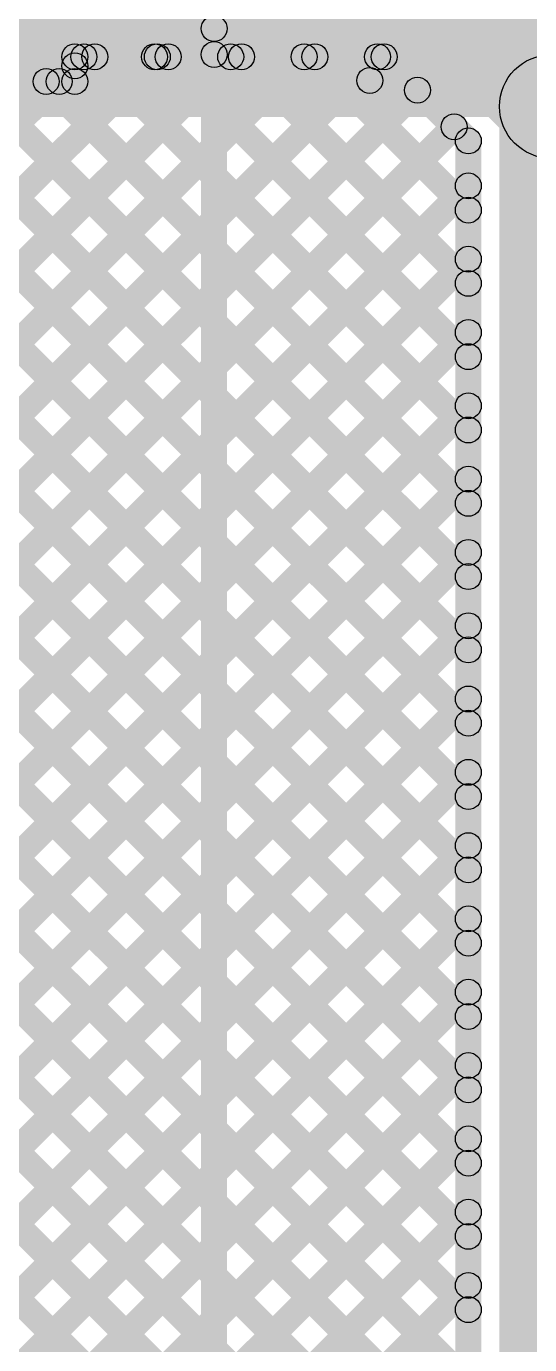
# Model space of a CAD drawing. Header units: millimetres. Extents: x -0.22 to 4.11, y -0.25 to 2.01.
# Drawn here: x 0.641 to 0.835, y 0.747 to 1.256 of the extents above; entities that cross this region are included whole.
import ezdxf

# ---------------------------------------------------------------- set-up
doc = ezdxf.new("R2010")
doc.units = ezdxf.units.MM
doc.header["$MEASUREMENT"] = 0
for name, color, linetype in [('BottomLayer', 5, 'Continuous'), ('Mechanical1', 6, 'Continuous'), ('TopLayer', 1, 'Continuous'), ('TopPaste', 8, 'Continuous'), ('TopSolder', 216, 'Continuous')]:
    doc.layers.add(name, color=color, linetype=linetype)

# ---------------------------------------------------------------- blocks, each defined once
blk = doc.blocks.new('TS_1103S_C_C_2')
at = {"layer": 'TopLayer'}
blk.add_hatch(color=1, dxfattribs=at).paths.add_polyline_path([(-0.35433, 0.12795), (-0.23622, 0.12795), (-0.23622, 0.0689), (-0.35433, 0.0689)])
at = {"layer": 'TopPaste'}
blk.add_hatch(color=8, dxfattribs=at).paths.add_polyline_path([(-0.35433, 0.12795), (-0.23622, 0.12795), (-0.23622, 0.0689), (-0.35433, 0.0689)])
at = {"layer": 'TopSolder'}
blk.add_hatch(color=216, dxfattribs=at).paths.add_polyline_path([(-0.35833, 0.13195), (-0.23222, 0.13195), (-0.23222, 0.0649), (-0.35833, 0.0649)])

msp = doc.modelspace()

# ---------------------------------------------------------------- hatches: boundary and pattern name
at = {"layer": 'BottomLayer'}
msp.add_hatch(color=5, dxfattribs=at).paths.add_polyline_path([(0.52053, 1.221), (1.47253, 1.221), (1.47253, 1.44549), (0.52053, 1.44549)])
at = {"layer": 'Mechanical1'}
for points in [[(0.71853, 0.11143), (0.70853, 0.11143), (0.70853, 1.60734), (0.71853, 1.60734)], [(0.71853, 1.24513), (0.70853, 1.24513), (0.70853, 1.59234), (0.71853, 1.59234)], [(0.71511, 1.25038), (0.71195, 1.25987), (0.77195, 1.27987), (0.77511, 1.27038)], [(0.71195, 1.25038), (0.71511, 1.25987), (0.77511, 1.23987), (0.77195, 1.23038)], [(0.71353, 1.25013), (0.71353, 1.26013), (1.60256, 1.26013), (1.60256, 1.25013)]]:
    msp.add_hatch(color=6, dxfattribs=at).paths.add_polyline_path(points)
h = msp.add_hatch(color=6, dxfattribs=at)
edge = h.paths.add_edge_path()
edge.add_arc((0.71353, 1.25513), 0.005, 0, 360)
h = msp.add_hatch(color=6, dxfattribs=at)
edge = h.paths.add_edge_path()
edge.add_arc((0.71353, 1.25513), 0.005, 0, 360)
h = msp.add_hatch(color=6, dxfattribs=at)
edge = h.paths.add_edge_path()
edge.add_arc((0.71353, 1.25513), 0.005, 0, 360)
h = msp.add_hatch(color=6, dxfattribs=at)
edge = h.paths.add_edge_path()
edge.add_arc((0.71353, 1.24513), 0.005, 0, 360)
h = msp.add_hatch(color=6, dxfattribs=at)
edge = h.paths.add_edge_path()
edge.add_arc((0.77353, 1.23513), 0.005, 0, 360)
at = {"layer": 'TopLayer'}
for points in [[(0.045, 1.69002), (0.05207, 1.69709), (0.81507, 0.9341), (0.808, 0.92703)], [(0.045, 1.69002), (0.05207, 1.69709), (0.81507, 0.9341), (0.808, 0.92703)], [(0.02738, 1.67936), (0.03445, 1.68643), (0.81507, 0.90581), (0.808, 0.89874)], [(0.02738, 1.67936), (0.03445, 1.68643), (0.81507, 0.90581), (0.808, 0.89874)], [(0.007, 1.67146), (0.01407, 1.67853), (0.81507, 0.87753), (0.808, 0.87046)], [(0.007, 1.67146), (0.01407, 1.67853), (0.81507, 0.87753), (0.808, 0.87046)], [(0.007, 1.64317), (0.01407, 1.65024), (0.81507, 0.84924), (0.808, 0.84217)], [(0.007, 1.64317), (0.01407, 1.65024), (0.81507, 0.84924), (0.808, 0.84217)], [(0.007, 1.61489), (0.01407, 1.62196), (0.81507, 0.82096), (0.808, 0.81389)], [(0.007, 1.61489), (0.01407, 1.62196), (0.81507, 0.82096), (0.808, 0.81389)], [(0.007, 1.58661), (0.01407, 1.59368), (0.81507, 0.79268), (0.808, 0.78561)], [(0.007, 1.58661), (0.01407, 1.59368), (0.81507, 0.79268), (0.808, 0.78561)], [(0.06578, 1.49954), (0.07285, 1.50661), (0.81507, 0.76439), (0.808, 0.75732)], [(0.06578, 1.49954), (0.07285, 1.50661), (0.81507, 0.76439), (0.808, 0.75732)], [(0.06578, 1.47126), (0.07285, 1.47833), (0.81507, 0.73611), (0.808, 0.72904)], [(0.06578, 1.47126), (0.07285, 1.47833), (0.81507, 0.73611), (0.808, 0.72904)], [(0.06578, 1.44297), (0.07285, 1.45004), (0.81507, 0.70782), (0.808, 0.70075)], [(0.06578, 1.44297), (0.07285, 1.45004), (0.81507, 0.70782), (0.808, 0.70075)], [(0.02412, 1.42806), (0.03119, 1.43514), (0.81507, 0.65125), (0.808, 0.64418)], [(0.02412, 1.42806), (0.03119, 1.43514), (0.81507, 0.65125), (0.808, 0.64418)], [(0.0524, 1.42806), (0.05947, 1.43514), (0.81507, 0.67954), (0.808, 0.67247)], [(0.0524, 1.42806), (0.05947, 1.43514), (0.81507, 0.67954), (0.808, 0.67247)], [(0.007, 1.4169), (0.01407, 1.42397), (0.81507, 0.62297), (0.808, 0.6159)], [(0.007, 1.4169), (0.01407, 1.42397), (0.81507, 0.62297), (0.808, 0.6159)], [(0.007, 1.38861), (0.01407, 1.39569), (0.81507, 0.59469), (0.808, 0.58761)], [(0.007, 1.38861), (0.01407, 1.39569), (0.81507, 0.59469), (0.808, 0.58761)], [(0.77817, 1.26213), (0.80645, 1.29042), (0.85767, 1.2392), (0.82939, 1.21091)], [(0.01407, 0.55963), (0.007, 0.5667), (0.68811, 1.24781), (0.69518, 1.24074)], [(0.01407, 0.53134), (0.007, 0.53842), (0.71639, 1.24781), (0.72347, 1.24074)], [(0.01407, 0.55963), (0.007, 0.5667), (0.68811, 1.24781), (0.69518, 1.24074)], [(0.01407, 0.53134), (0.007, 0.53842), (0.71639, 1.24781), (0.72347, 1.24074)], [(0.02055, 0.50954), (0.01348, 0.51662), (0.74468, 1.24781), (0.75175, 1.24074)], [(0.02055, 0.50954), (0.01348, 0.51662), (0.74468, 1.24781), (0.75175, 1.24074)], [(0.04884, 0.50954), (0.04177, 0.51662), (0.77296, 1.24781), (0.78003, 1.24074)], [(0.04884, 0.50954), (0.04177, 0.51662), (0.77296, 1.24781), (0.78003, 1.24074)], [(0.6634, 1.23724), (0.65633, 1.24431), (0.65983, 1.24781), (0.6669, 1.24074)], [(0.6634, 1.23724), (0.65633, 1.24431), (0.65983, 1.24781), (0.6669, 1.24074)], [(0.65986, 1.23928), (0.65986, 1.24928), (0.69056, 1.24928), (0.69056, 1.23928)], [(0.65986, 1.23928), (0.65986, 1.24928), (0.69056, 1.24928), (0.69056, 1.23928)], [(0.66399, 1.24074), (0.67106, 1.24781), (0.81507, 1.1038), (0.808, 1.09673)], [(0.66399, 1.24074), (0.67106, 1.24781), (0.81507, 1.1038), (0.808, 1.09673)], [(0.69056, 1.23928), (0.69056, 1.24928), (0.77906, 1.24928), (0.77906, 1.23928)], [(0.69056, 1.23928), (0.69056, 1.24928), (0.77906, 1.24928), (0.77906, 1.23928)], [(0.69227, 1.24074), (0.69934, 1.24781), (0.81507, 1.13209), (0.808, 1.12502)], [(0.69227, 1.24074), (0.69934, 1.24781), (0.81507, 1.13209), (0.808, 1.12502)], [(0.72056, 1.24074), (0.72763, 1.24781), (0.81507, 1.16037), (0.808, 1.1533)], [(0.72056, 1.24074), (0.72763, 1.24781), (0.81507, 1.16037), (0.808, 1.1533)], [(0.74884, 1.24074), (0.75591, 1.24781), (0.81507, 1.18866), (0.808, 1.18159)], [(0.74884, 1.24074), (0.75591, 1.24781), (0.81507, 1.18866), (0.808, 1.18159)], [(0.77552, 1.24074), (0.78259, 1.24781), (0.81507, 1.21534), (0.808, 1.20827)], [(0.77552, 1.24074), (0.78259, 1.24781), (0.81507, 1.21534), (0.808, 1.20827)], [(0.65737, 1.23121), (0.6503, 1.23828), (0.65633, 1.24431), (0.6634, 1.23724)], [(0.65737, 1.23121), (0.6503, 1.23828), (0.65633, 1.24431), (0.6634, 1.23724)], [(0.66486, 1.23475), (0.65486, 1.23475), (0.65486, 1.24428), (0.66486, 1.24428)], [(0.66486, 1.23475), (0.65486, 1.23475), (0.65486, 1.24428), (0.66486, 1.24428)], [(0.01407, 0.58791), (0.007, 0.59498), (0.6503, 1.23828), (0.65737, 1.23121)], [(0.01407, 0.58791), (0.007, 0.59498), (0.6503, 1.23828), (0.65737, 1.23121)], [(0.51775, 1.22975), (0.51775, 1.23975), (0.65986, 1.23975), (0.65986, 1.22975)], [(0.51775, 1.22975), (0.51775, 1.23975), (0.65986, 1.23975), (0.65986, 1.22975)], [(0.53209, 1.23121), (0.53917, 1.23828), (0.81507, 0.96238), (0.808, 0.95531)], [(0.53209, 1.23121), (0.53917, 1.23828), (0.81507, 0.96238), (0.808, 0.95531)], [(0.56038, 1.23121), (0.56745, 1.23828), (0.81507, 0.99067), (0.808, 0.9836)], [(0.56038, 1.23121), (0.56745, 1.23828), (0.81507, 0.99067), (0.808, 0.9836)], [(0.58866, 1.23121), (0.59573, 1.23828), (0.81507, 1.01895), (0.808, 1.01188)], [(0.58866, 1.23121), (0.59573, 1.23828), (0.81507, 1.01895), (0.808, 1.01188)], [(0.61695, 1.23121), (0.62402, 1.23828), (0.81507, 1.04723), (0.808, 1.04016)], [(0.61695, 1.23121), (0.62402, 1.23828), (0.81507, 1.04723), (0.808, 1.04016)], [(0.64523, 1.23121), (0.6523, 1.23828), (0.81507, 1.07552), (0.808, 1.06845)], [(0.64523, 1.23121), (0.6523, 1.23828), (0.81507, 1.07552), (0.808, 1.06845)], [(0.07285, 0.50527), (0.06578, 0.51234), (0.78838, 1.23495), (0.79546, 1.22788)], [(0.07285, 0.50527), (0.06578, 0.51234), (0.78838, 1.23495), (0.79546, 1.22788)], [(0.07285, 0.47699), (0.06578, 0.48406), (0.80253, 1.22081), (0.8096, 1.21374)], [(0.07285, 0.47699), (0.06578, 0.48406), (0.80253, 1.22081), (0.8096, 1.21374)], [(0.86353, 0.32371), (0.82353, 0.32371), (0.82353, 1.22506), (0.86353, 1.22506)], [(0.81653, 0.33696), (0.80653, 0.33696), (0.80653, 1.2118), (0.81653, 1.2118)], [(0.81653, 0.33696), (0.80653, 0.33696), (0.80653, 1.2118), (0.81653, 1.2118)], [(0.07285, 0.4487), (0.06578, 0.45577), (0.808, 1.19799), (0.81507, 1.19092)], [(0.07285, 0.4487), (0.06578, 0.45577), (0.808, 1.19799), (0.81507, 1.19092)], [(0.01407, 0.36164), (0.007, 0.36871), (0.808, 1.16971), (0.81507, 1.16264)], [(0.01407, 0.36164), (0.007, 0.36871), (0.808, 1.16971), (0.81507, 1.16264)], [(0.01407, 0.33335), (0.007, 0.34043), (0.808, 1.14143), (0.81507, 1.13435)], [(0.01407, 0.33335), (0.007, 0.34043), (0.808, 1.14143), (0.81507, 1.13435)], [(0.02169, 0.31269), (0.01462, 0.31977), (0.808, 1.11314), (0.81507, 1.10607)], [(0.02169, 0.31269), (0.01462, 0.31977), (0.808, 1.11314), (0.81507, 1.10607)], [(0.04998, 0.31269), (0.04291, 0.31977), (0.808, 1.08486), (0.81507, 1.07779)], [(0.04998, 0.31269), (0.04291, 0.31977), (0.808, 1.08486), (0.81507, 1.07779)], [(0.07285, 0.30728), (0.06578, 0.31435), (0.808, 1.05657), (0.81507, 1.0495)], [(0.07285, 0.30728), (0.06578, 0.31435), (0.808, 1.05657), (0.81507, 1.0495)], [(0.07285, 0.279), (0.06578, 0.28607), (0.808, 1.02829), (0.81507, 1.02122)], [(0.07285, 0.279), (0.06578, 0.28607), (0.808, 1.02829), (0.81507, 1.02122)], [(0.07285, 0.25071), (0.06578, 0.25778), (0.808, 1), (0.81507, 0.99293)], [(0.07285, 0.25071), (0.06578, 0.25778), (0.808, 1), (0.81507, 0.99293)], [(0.01407, 0.16365), (0.007, 0.17072), (0.808, 0.97172), (0.81507, 0.96465)], [(0.01407, 0.16365), (0.007, 0.17072), (0.808, 0.97172), (0.81507, 0.96465)], [(0.01407, 0.13536), (0.007, 0.14244), (0.808, 0.94344), (0.81507, 0.93636)], [(0.01407, 0.13536), (0.007, 0.14244), (0.808, 0.94344), (0.81507, 0.93636)], [(0.01407, 0.10708), (0.007, 0.11415), (0.808, 0.91515), (0.81507, 0.90808)], [(0.01407, 0.10708), (0.007, 0.11415), (0.808, 0.91515), (0.81507, 0.90808)], [(0.01759, 0.08232), (0.01052, 0.08939), (0.808, 0.88687), (0.81507, 0.8798)], [(0.01759, 0.08232), (0.01052, 0.08939), (0.808, 0.88687), (0.81507, 0.8798)], [(0.03932, 0.07576), (0.03225, 0.08283), (0.808, 0.85858), (0.81507, 0.85151)], [(0.03932, 0.07576), (0.03225, 0.08283), (0.808, 0.85858), (0.81507, 0.85151)], [(0.05697, 0.06512), (0.04989, 0.0722), (0.808, 0.8303), (0.81507, 0.82323)], [(0.05697, 0.06512), (0.04989, 0.0722), (0.808, 0.8303), (0.81507, 0.82323)], [(0.05697, 0.06512), (0.04989, 0.0722), (0.808, 0.8303), (0.81507, 0.82323)], [(0.05697, 0.06512), (0.04989, 0.0722), (0.808, 0.8303), (0.81507, 0.82323)], [(0.52967, 0.50954), (0.5226, 0.51662), (0.808, 0.80201), (0.81507, 0.79494)], [(0.52967, 0.50954), (0.5226, 0.51662), (0.808, 0.80201), (0.81507, 0.79494)], [(0.55795, 0.50954), (0.55088, 0.51662), (0.808, 0.77373), (0.81507, 0.76666)], [(0.55795, 0.50954), (0.55088, 0.51662), (0.808, 0.77373), (0.81507, 0.76666)]]:
    msp.add_hatch(color=1, dxfattribs=at).paths.add_polyline_path(points)
h = msp.add_hatch(color=1, dxfattribs=at)
edge = h.paths.add_edge_path()
edge.add_arc((0.65986, 1.24428), 0.005, 0, 360)
h = msp.add_hatch(color=1, dxfattribs=at)
edge = h.paths.add_edge_path()
edge.add_arc((0.65986, 1.24428), 0.005, 0, 360)
h = msp.add_hatch(color=1, dxfattribs=at)
edge = h.paths.add_edge_path()
edge.add_arc((0.65986, 1.24428), 0.005, 0, 360)
h = msp.add_hatch(color=1, dxfattribs=at)
edge = h.paths.add_edge_path()
edge.add_arc((0.65986, 1.24428), 0.005, 0, 360)
h = msp.add_hatch(color=1, dxfattribs=at)
edge = h.paths.add_edge_path()
edge.add_arc((0.66336, 1.24428), 0.005, 0, 360)
h = msp.add_hatch(color=1, dxfattribs=at)
edge = h.paths.add_edge_path()
edge.add_arc((0.66336, 1.24428), 0.005, 0, 360)
h = msp.add_hatch(color=1, dxfattribs=at)
edge = h.paths.add_edge_path()
edge.add_arc((0.66752, 1.24428), 0.005, 0, 360)
h = msp.add_hatch(color=1, dxfattribs=at)
edge = h.paths.add_edge_path()
edge.add_arc((0.66752, 1.24428), 0.005, 0, 360)
h = msp.add_hatch(color=1, dxfattribs=at)
edge = h.paths.add_edge_path()
edge.add_arc((0.69056, 1.24428), 0.005, 0, 360)
h = msp.add_hatch(color=1, dxfattribs=at)
edge = h.paths.add_edge_path()
edge.add_arc((0.69056, 1.24428), 0.005, 0, 360)
h = msp.add_hatch(color=1, dxfattribs=at)
edge = h.paths.add_edge_path()
edge.add_arc((0.69056, 1.24428), 0.005, 0, 360)
h = msp.add_hatch(color=1, dxfattribs=at)
edge = h.paths.add_edge_path()
edge.add_arc((0.69056, 1.24428), 0.005, 0, 360)
h = msp.add_hatch(color=1, dxfattribs=at)
edge = h.paths.add_edge_path()
edge.add_arc((0.69165, 1.24428), 0.005, 0, 360)
h = msp.add_hatch(color=1, dxfattribs=at)
edge = h.paths.add_edge_path()
edge.add_arc((0.69165, 1.24428), 0.005, 0, 360)
h = msp.add_hatch(color=1, dxfattribs=at)
edge = h.paths.add_edge_path()
edge.add_arc((0.69581, 1.24428), 0.005, 0, 360)
h = msp.add_hatch(color=1, dxfattribs=at)
edge = h.paths.add_edge_path()
edge.add_arc((0.69581, 1.24428), 0.005, 0, 360)
h = msp.add_hatch(color=1, dxfattribs=at)
edge = h.paths.add_edge_path()
edge.add_arc((0.71993, 1.24428), 0.005, 0, 360)
h = msp.add_hatch(color=1, dxfattribs=at)
edge = h.paths.add_edge_path()
edge.add_arc((0.71993, 1.24428), 0.005, 0, 360)
h = msp.add_hatch(color=1, dxfattribs=at)
edge = h.paths.add_edge_path()
edge.add_arc((0.72409, 1.24428), 0.005, 0, 360)
h = msp.add_hatch(color=1, dxfattribs=at)
edge = h.paths.add_edge_path()
edge.add_arc((0.72409, 1.24428), 0.005, 0, 360)
h = msp.add_hatch(color=1, dxfattribs=at)
edge = h.paths.add_edge_path()
edge.add_arc((0.74821, 1.24428), 0.005, 0, 360)
h = msp.add_hatch(color=1, dxfattribs=at)
edge = h.paths.add_edge_path()
edge.add_arc((0.74821, 1.24428), 0.005, 0, 360)
h = msp.add_hatch(color=1, dxfattribs=at)
edge = h.paths.add_edge_path()
edge.add_arc((0.75238, 1.24428), 0.005, 0, 360)
h = msp.add_hatch(color=1, dxfattribs=at)
edge = h.paths.add_edge_path()
edge.add_arc((0.75238, 1.24428), 0.005, 0, 360)
h = msp.add_hatch(color=1, dxfattribs=at)
edge = h.paths.add_edge_path()
edge.add_arc((0.7765, 1.24428), 0.005, 0, 360)
h = msp.add_hatch(color=1, dxfattribs=at)
edge = h.paths.add_edge_path()
edge.add_arc((0.7765, 1.24428), 0.005, 0, 360)
h = msp.add_hatch(color=1, dxfattribs=at)
edge = h.paths.add_edge_path()
edge.add_arc((0.77906, 1.24428), 0.005, 0, 360)
h = msp.add_hatch(color=1, dxfattribs=at)
edge = h.paths.add_edge_path()
edge.add_arc((0.77906, 1.24428), 0.005, 0, 360)
h = msp.add_hatch(color=1, dxfattribs=at)
edge = h.paths.add_edge_path()
edge.add_arc((0.77906, 1.24428), 0.005, 0, 360)
h = msp.add_hatch(color=1, dxfattribs=at)
edge = h.paths.add_edge_path()
edge.add_arc((0.77906, 1.24428), 0.005, 0, 360)
h = msp.add_hatch(color=1, dxfattribs=at)
edge = h.paths.add_edge_path()
edge.add_arc((0.65986, 1.24078), 0.005, 0, 360)
h = msp.add_hatch(color=1, dxfattribs=at)
edge = h.paths.add_edge_path()
edge.add_arc((0.65986, 1.24078), 0.005, 0, 360)
h = msp.add_hatch(color=1, dxfattribs=at)
edge = h.paths.add_edge_path()
edge.add_arc((0.65986, 1.24078), 0.005, 0, 360)
h = msp.add_hatch(color=1, dxfattribs=at)
edge = h.paths.add_edge_path()
edge.add_arc((0.65986, 1.24078), 0.005, 0, 360)
h = msp.add_hatch(color=1, dxfattribs=at)
edge = h.paths.add_edge_path()
edge.add_arc((0.84353, 1.22506), 0.02, 0, 360)
h = msp.add_hatch(color=1, dxfattribs=at)
edge = h.paths.add_edge_path()
edge.add_arc((0.84353, 1.22506), 0.02, 0, 360)
h = msp.add_hatch(color=1, dxfattribs=at)
edge = h.paths.add_edge_path()
edge.add_arc((0.64877, 1.23475), 0.005, 0, 360)
h = msp.add_hatch(color=1, dxfattribs=at)
edge = h.paths.add_edge_path()
edge.add_arc((0.64877, 1.23475), 0.005, 0, 360)
h = msp.add_hatch(color=1, dxfattribs=at)
edge = h.paths.add_edge_path()
edge.add_arc((0.65383, 1.23475), 0.005, 0, 360)
h = msp.add_hatch(color=1, dxfattribs=at)
edge = h.paths.add_edge_path()
edge.add_arc((0.65383, 1.23475), 0.005, 0, 360)
h = msp.add_hatch(color=1, dxfattribs=at)
edge = h.paths.add_edge_path()
edge.add_arc((0.65383, 1.23475), 0.005, 0, 360)
h = msp.add_hatch(color=1, dxfattribs=at)
edge = h.paths.add_edge_path()
edge.add_arc((0.65383, 1.23475), 0.005, 0, 360)
h = msp.add_hatch(color=1, dxfattribs=at)
edge = h.paths.add_edge_path()
edge.add_arc((0.65986, 1.23475), 0.005, 0, 360)
h = msp.add_hatch(color=1, dxfattribs=at)
edge = h.paths.add_edge_path()
edge.add_arc((0.65986, 1.23475), 0.005, 0, 360)
h = msp.add_hatch(color=1, dxfattribs=at)
edge = h.paths.add_edge_path()
edge.add_arc((0.65986, 1.23475), 0.005, 0, 360)
h = msp.add_hatch(color=1, dxfattribs=at)
edge = h.paths.add_edge_path()
edge.add_arc((0.65986, 1.23475), 0.005, 0, 360)
h = msp.add_hatch(color=1, dxfattribs=at)
edge = h.paths.add_edge_path()
edge.add_arc((0.79192, 1.23141), 0.005, 0, 360)
h = msp.add_hatch(color=1, dxfattribs=at)
edge = h.paths.add_edge_path()
edge.add_arc((0.79192, 1.23141), 0.005, 0, 360)
h = msp.add_hatch(color=1, dxfattribs=at)
edge = h.paths.add_edge_path()
edge.add_arc((0.80606, 1.21727), 0.005, 0, 360)
h = msp.add_hatch(color=1, dxfattribs=at)
edge = h.paths.add_edge_path()
edge.add_arc((0.80606, 1.21727), 0.005, 0, 360)
h = msp.add_hatch(color=1, dxfattribs=at)
edge = h.paths.add_edge_path()
edge.add_arc((0.81153, 1.2118), 0.005, 0, 360)
h = msp.add_hatch(color=1, dxfattribs=at)
edge = h.paths.add_edge_path()
edge.add_arc((0.81153, 1.2118), 0.005, 0, 360)
h = msp.add_hatch(color=1, dxfattribs=at)
edge = h.paths.add_edge_path()
edge.add_arc((0.81153, 1.2118), 0.005, 0, 360)
h = msp.add_hatch(color=1, dxfattribs=at)
edge = h.paths.add_edge_path()
edge.add_arc((0.81153, 1.2118), 0.005, 0, 360)
h = msp.add_hatch(color=1, dxfattribs=at)
edge = h.paths.add_edge_path()
edge.add_arc((0.81153, 1.19446), 0.005, 0, 360)
h = msp.add_hatch(color=1, dxfattribs=at)
edge = h.paths.add_edge_path()
edge.add_arc((0.81153, 1.19446), 0.005, 0, 360)
h = msp.add_hatch(color=1, dxfattribs=at)
edge = h.paths.add_edge_path()
edge.add_arc((0.81153, 1.18512), 0.005, 0, 360)
h = msp.add_hatch(color=1, dxfattribs=at)
edge = h.paths.add_edge_path()
edge.add_arc((0.81153, 1.18512), 0.005, 0, 360)
h = msp.add_hatch(color=1, dxfattribs=at)
edge = h.paths.add_edge_path()
edge.add_arc((0.81153, 1.16617), 0.005, 0, 360)
h = msp.add_hatch(color=1, dxfattribs=at)
edge = h.paths.add_edge_path()
edge.add_arc((0.81153, 1.16617), 0.005, 0, 360)
h = msp.add_hatch(color=1, dxfattribs=at)
edge = h.paths.add_edge_path()
edge.add_arc((0.81153, 1.15684), 0.005, 0, 360)
h = msp.add_hatch(color=1, dxfattribs=at)
edge = h.paths.add_edge_path()
edge.add_arc((0.81153, 1.15684), 0.005, 0, 360)
h = msp.add_hatch(color=1, dxfattribs=at)
edge = h.paths.add_edge_path()
edge.add_arc((0.81153, 1.13789), 0.005, 0, 360)
h = msp.add_hatch(color=1, dxfattribs=at)
edge = h.paths.add_edge_path()
edge.add_arc((0.81153, 1.13789), 0.005, 0, 360)
h = msp.add_hatch(color=1, dxfattribs=at)
edge = h.paths.add_edge_path()
edge.add_arc((0.81153, 1.12855), 0.005, 0, 360)
h = msp.add_hatch(color=1, dxfattribs=at)
edge = h.paths.add_edge_path()
edge.add_arc((0.81153, 1.12855), 0.005, 0, 360)
h = msp.add_hatch(color=1, dxfattribs=at)
edge = h.paths.add_edge_path()
edge.add_arc((0.81153, 1.10961), 0.005, 0, 360)
h = msp.add_hatch(color=1, dxfattribs=at)
edge = h.paths.add_edge_path()
edge.add_arc((0.81153, 1.10961), 0.005, 0, 360)
h = msp.add_hatch(color=1, dxfattribs=at)
edge = h.paths.add_edge_path()
edge.add_arc((0.81153, 1.10027), 0.005, 0, 360)
h = msp.add_hatch(color=1, dxfattribs=at)
edge = h.paths.add_edge_path()
edge.add_arc((0.81153, 1.10027), 0.005, 0, 360)
h = msp.add_hatch(color=1, dxfattribs=at)
edge = h.paths.add_edge_path()
edge.add_arc((0.81153, 1.08132), 0.005, 0, 360)
h = msp.add_hatch(color=1, dxfattribs=at)
edge = h.paths.add_edge_path()
edge.add_arc((0.81153, 1.08132), 0.005, 0, 360)
h = msp.add_hatch(color=1, dxfattribs=at)
edge = h.paths.add_edge_path()
edge.add_arc((0.81153, 1.07198), 0.005, 0, 360)
h = msp.add_hatch(color=1, dxfattribs=at)
edge = h.paths.add_edge_path()
edge.add_arc((0.81153, 1.07198), 0.005, 0, 360)
h = msp.add_hatch(color=1, dxfattribs=at)
edge = h.paths.add_edge_path()
edge.add_arc((0.81153, 1.05304), 0.005, 0, 360)
h = msp.add_hatch(color=1, dxfattribs=at)
edge = h.paths.add_edge_path()
edge.add_arc((0.81153, 1.05304), 0.005, 0, 360)
h = msp.add_hatch(color=1, dxfattribs=at)
edge = h.paths.add_edge_path()
edge.add_arc((0.81153, 1.0437), 0.005, 0, 360)
h = msp.add_hatch(color=1, dxfattribs=at)
edge = h.paths.add_edge_path()
edge.add_arc((0.81153, 1.0437), 0.005, 0, 360)
h = msp.add_hatch(color=1, dxfattribs=at)
edge = h.paths.add_edge_path()
edge.add_arc((0.81153, 1.02475), 0.005, 0, 360)
h = msp.add_hatch(color=1, dxfattribs=at)
edge = h.paths.add_edge_path()
edge.add_arc((0.81153, 1.02475), 0.005, 0, 360)
h = msp.add_hatch(color=1, dxfattribs=at)
edge = h.paths.add_edge_path()
edge.add_arc((0.81153, 1.01541), 0.005, 0, 360)
h = msp.add_hatch(color=1, dxfattribs=at)
edge = h.paths.add_edge_path()
edge.add_arc((0.81153, 1.01541), 0.005, 0, 360)
h = msp.add_hatch(color=1, dxfattribs=at)
edge = h.paths.add_edge_path()
edge.add_arc((0.81153, 0.99647), 0.005, 0, 360)
h = msp.add_hatch(color=1, dxfattribs=at)
edge = h.paths.add_edge_path()
edge.add_arc((0.81153, 0.99647), 0.005, 0, 360)
h = msp.add_hatch(color=1, dxfattribs=at)
edge = h.paths.add_edge_path()
edge.add_arc((0.81153, 0.98713), 0.005, 0, 360)
h = msp.add_hatch(color=1, dxfattribs=at)
edge = h.paths.add_edge_path()
edge.add_arc((0.81153, 0.98713), 0.005, 0, 360)
h = msp.add_hatch(color=1, dxfattribs=at)
edge = h.paths.add_edge_path()
edge.add_arc((0.81153, 0.96818), 0.005, 0, 360)
h = msp.add_hatch(color=1, dxfattribs=at)
edge = h.paths.add_edge_path()
edge.add_arc((0.81153, 0.96818), 0.005, 0, 360)
h = msp.add_hatch(color=1, dxfattribs=at)
edge = h.paths.add_edge_path()
edge.add_arc((0.81153, 0.95885), 0.005, 0, 360)
h = msp.add_hatch(color=1, dxfattribs=at)
edge = h.paths.add_edge_path()
edge.add_arc((0.81153, 0.95885), 0.005, 0, 360)
h = msp.add_hatch(color=1, dxfattribs=at)
edge = h.paths.add_edge_path()
edge.add_arc((0.81153, 0.9399), 0.005, 0, 360)
h = msp.add_hatch(color=1, dxfattribs=at)
edge = h.paths.add_edge_path()
edge.add_arc((0.81153, 0.9399), 0.005, 0, 360)
h = msp.add_hatch(color=1, dxfattribs=at)
edge = h.paths.add_edge_path()
edge.add_arc((0.81153, 0.93056), 0.005, 0, 360)
h = msp.add_hatch(color=1, dxfattribs=at)
edge = h.paths.add_edge_path()
edge.add_arc((0.81153, 0.93056), 0.005, 0, 360)
h = msp.add_hatch(color=1, dxfattribs=at)
edge = h.paths.add_edge_path()
edge.add_arc((0.81153, 0.91162), 0.005, 0, 360)
h = msp.add_hatch(color=1, dxfattribs=at)
edge = h.paths.add_edge_path()
edge.add_arc((0.81153, 0.91162), 0.005, 0, 360)
h = msp.add_hatch(color=1, dxfattribs=at)
edge = h.paths.add_edge_path()
edge.add_arc((0.81153, 0.90228), 0.005, 0, 360)
h = msp.add_hatch(color=1, dxfattribs=at)
edge = h.paths.add_edge_path()
edge.add_arc((0.81153, 0.90228), 0.005, 0, 360)
h = msp.add_hatch(color=1, dxfattribs=at)
edge = h.paths.add_edge_path()
edge.add_arc((0.81153, 0.88333), 0.005, 0, 360)
h = msp.add_hatch(color=1, dxfattribs=at)
edge = h.paths.add_edge_path()
edge.add_arc((0.81153, 0.88333), 0.005, 0, 360)
h = msp.add_hatch(color=1, dxfattribs=at)
edge = h.paths.add_edge_path()
edge.add_arc((0.81153, 0.87399), 0.005, 0, 360)
h = msp.add_hatch(color=1, dxfattribs=at)
edge = h.paths.add_edge_path()
edge.add_arc((0.81153, 0.87399), 0.005, 0, 360)
h = msp.add_hatch(color=1, dxfattribs=at)
edge = h.paths.add_edge_path()
edge.add_arc((0.81153, 0.85505), 0.005, 0, 360)
h = msp.add_hatch(color=1, dxfattribs=at)
edge = h.paths.add_edge_path()
edge.add_arc((0.81153, 0.85505), 0.005, 0, 360)
h = msp.add_hatch(color=1, dxfattribs=at)
edge = h.paths.add_edge_path()
edge.add_arc((0.81153, 0.84571), 0.005, 0, 360)
h = msp.add_hatch(color=1, dxfattribs=at)
edge = h.paths.add_edge_path()
edge.add_arc((0.81153, 0.84571), 0.005, 0, 360)
h = msp.add_hatch(color=1, dxfattribs=at)
edge = h.paths.add_edge_path()
edge.add_arc((0.81153, 0.82676), 0.005, 0, 360)
h = msp.add_hatch(color=1, dxfattribs=at)
edge = h.paths.add_edge_path()
edge.add_arc((0.81153, 0.82676), 0.005, 0, 360)
h = msp.add_hatch(color=1, dxfattribs=at)
edge = h.paths.add_edge_path()
edge.add_arc((0.81153, 0.82676), 0.005, 0, 360)
h = msp.add_hatch(color=1, dxfattribs=at)
edge = h.paths.add_edge_path()
edge.add_arc((0.81153, 0.82676), 0.005, 0, 360)
h = msp.add_hatch(color=1, dxfattribs=at)
edge = h.paths.add_edge_path()
edge.add_arc((0.81153, 0.81742), 0.005, 0, 360)
h = msp.add_hatch(color=1, dxfattribs=at)
edge = h.paths.add_edge_path()
edge.add_arc((0.81153, 0.81742), 0.005, 0, 360)
h = msp.add_hatch(color=1, dxfattribs=at)
edge = h.paths.add_edge_path()
edge.add_arc((0.81153, 0.79848), 0.005, 0, 360)
h = msp.add_hatch(color=1, dxfattribs=at)
edge = h.paths.add_edge_path()
edge.add_arc((0.81153, 0.79848), 0.005, 0, 360)
h = msp.add_hatch(color=1, dxfattribs=at)
edge = h.paths.add_edge_path()
edge.add_arc((0.81153, 0.78914), 0.005, 0, 360)
h = msp.add_hatch(color=1, dxfattribs=at)
edge = h.paths.add_edge_path()
edge.add_arc((0.81153, 0.78914), 0.005, 0, 360)
h = msp.add_hatch(color=1, dxfattribs=at)
edge = h.paths.add_edge_path()
edge.add_arc((0.81153, 0.77019), 0.005, 0, 360)
h = msp.add_hatch(color=1, dxfattribs=at)
edge = h.paths.add_edge_path()
edge.add_arc((0.81153, 0.77019), 0.005, 0, 360)
h = msp.add_hatch(color=1, dxfattribs=at)
edge = h.paths.add_edge_path()
edge.add_arc((0.81153, 0.76086), 0.005, 0, 360)
h = msp.add_hatch(color=1, dxfattribs=at)
edge = h.paths.add_edge_path()
edge.add_arc((0.81153, 0.76086), 0.005, 0, 360)

# ---------------------------------------------------------------- linework, layer by layer
at = {"layer": 'Mechanical1'}
for centre in [(0.71353, 1.25513), (0.71353, 1.25513), (0.71353, 1.25513), (0.71353, 1.24513), (0.77353, 1.23513)]:
    msp.add_circle(centre, 0.005, dxfattribs=at)
at = {"layer": 'TopLayer'}
for centre, radius in [((0.65986, 1.24428), 0.005), ((0.65986, 1.24428), 0.005), ((0.65986, 1.24428), 0.005), ((0.65986, 1.24428), 0.005), ((0.66336, 1.24428), 0.005), ((0.66336, 1.24428), 0.005), ((0.66752, 1.24428), 0.005), ((0.66752, 1.24428), 0.005), ((0.69056, 1.24428), 0.005), ((0.69056, 1.24428), 0.005), ((0.69056, 1.24428), 0.005), ((0.69056, 1.24428), 0.005), ((0.69165, 1.24428), 0.005), ((0.69165, 1.24428), 0.005), ((0.69581, 1.24428), 0.005), ((0.69581, 1.24428), 0.005), ((0.71993, 1.24428), 0.005), ((0.71993, 1.24428), 0.005), ((0.72409, 1.24428), 0.005), ((0.72409, 1.24428), 0.005), ((0.74821, 1.24428), 0.005), ((0.74821, 1.24428), 0.005), ((0.75238, 1.24428), 0.005), ((0.75238, 1.24428), 0.005), ((0.7765, 1.24428), 0.005), ((0.7765, 1.24428), 0.005), ((0.77906, 1.24428), 0.005), ((0.77906, 1.24428), 0.005), ((0.77906, 1.24428), 0.005), ((0.77906, 1.24428), 0.005), ((0.65986, 1.24078), 0.005), ((0.65986, 1.24078), 0.005), ((0.65986, 1.24078), 0.005), ((0.65986, 1.24078), 0.005), ((0.84353, 1.22506), 0.02), ((0.84353, 1.22506), 0.02), ((0.64877, 1.23475), 0.005), ((0.64877, 1.23475), 0.005), ((0.65383, 1.23475), 0.005), ((0.65383, 1.23475), 0.005), ((0.65383, 1.23475), 0.005), ((0.65383, 1.23475), 0.005), ((0.65986, 1.23475), 0.005), ((0.65986, 1.23475), 0.005), ((0.65986, 1.23475), 0.005), ((0.65986, 1.23475), 0.005), ((0.79192, 1.23141), 0.005), ((0.79192, 1.23141), 0.005), ((0.80606, 1.21727), 0.005), ((0.80606, 1.21727), 0.005), ((0.81153, 1.2118), 0.005), ((0.81153, 1.2118), 0.005), ((0.81153, 1.2118), 0.005), ((0.81153, 1.2118), 0.005), ((0.81153, 1.19446), 0.005), ((0.81153, 1.19446), 0.005), ((0.81153, 1.18512), 0.005), ((0.81153, 1.18512), 0.005), ((0.81153, 1.16617), 0.005), ((0.81153, 1.16617), 0.005), ((0.81153, 1.15684), 0.005), ((0.81153, 1.15684), 0.005), ((0.81153, 1.13789), 0.005), ((0.81153, 1.13789), 0.005), ((0.81153, 1.12855), 0.005), ((0.81153, 1.12855), 0.005), ((0.81153, 1.10961), 0.005), ((0.81153, 1.10961), 0.005), ((0.81153, 1.10027), 0.005), ((0.81153, 1.10027), 0.005), ((0.81153, 1.08132), 0.005), ((0.81153, 1.08132), 0.005), ((0.81153, 1.07198), 0.005), ((0.81153, 1.07198), 0.005), ((0.81153, 1.05304), 0.005), ((0.81153, 1.05304), 0.005), ((0.81153, 1.0437), 0.005), ((0.81153, 1.0437), 0.005), ((0.81153, 1.02475), 0.005), ((0.81153, 1.02475), 0.005), ((0.81153, 1.01541), 0.005), ((0.81153, 1.01541), 0.005), ((0.81153, 0.99647), 0.005), ((0.81153, 0.99647), 0.005), ((0.81153, 0.98713), 0.005), ((0.81153, 0.98713), 0.005), ((0.81153, 0.96818), 0.005), ((0.81153, 0.96818), 0.005), ((0.81153, 0.95885), 0.005), ((0.81153, 0.95885), 0.005), ((0.81153, 0.9399), 0.005), ((0.81153, 0.9399), 0.005), ((0.81153, 0.93056), 0.005), ((0.81153, 0.93056), 0.005), ((0.81153, 0.91162), 0.005), ((0.81153, 0.91162), 0.005), ((0.81153, 0.90228), 0.005), ((0.81153, 0.90228), 0.005), ((0.81153, 0.88333), 0.005), ((0.81153, 0.88333), 0.005), ((0.81153, 0.87399), 0.005), ((0.81153, 0.87399), 0.005), ((0.81153, 0.85505), 0.005), ((0.81153, 0.85505), 0.005), ((0.81153, 0.84571), 0.005), ((0.81153, 0.84571), 0.005), ((0.81153, 0.82676), 0.005), ((0.81153, 0.82676), 0.005), ((0.81153, 0.82676), 0.005), ((0.81153, 0.82676), 0.005), ((0.81153, 0.81742), 0.005), ((0.81153, 0.81742), 0.005), ((0.81153, 0.79848), 0.005), ((0.81153, 0.79848), 0.005), ((0.81153, 0.78914), 0.005), ((0.81153, 0.78914), 0.005), ((0.81153, 0.77019), 0.005), ((0.81153, 0.77019), 0.005), ((0.81153, 0.76086), 0.005), ((0.81153, 0.76086), 0.005)]:
    msp.add_circle(centre, radius, dxfattribs=at)

# ---------------------------------------------------------------- block references
at = {"rotation": 180}
msp.add_blockref('TS_1103S_C_C_2', (0.29353, 1.3747), dxfattribs=at)

doc.saveas('drawing.dxf')
